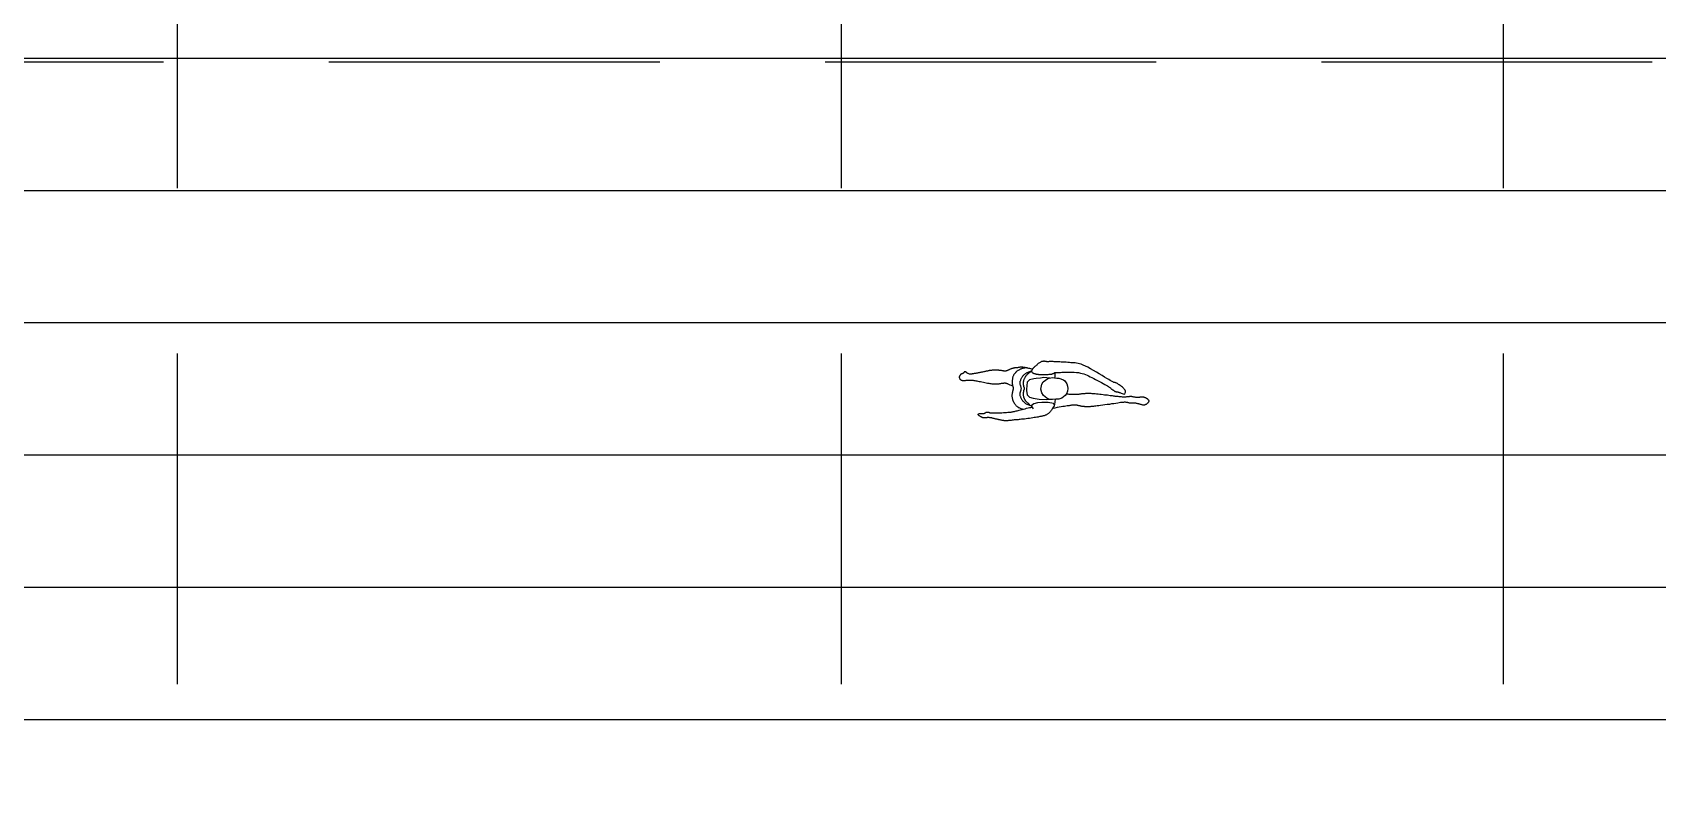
# Model space of a CAD drawing. Header units: millimetres. Extents: x -17017 to 2697, y 1903 to 18260.
# Drawn here: x -16994.002 to -16991.547, y 18217.311 to 18218.444 of the extents above; entities that cross this region are included whole.
import ezdxf

# ---------------------------------------------------------------- set-up
doc = ezdxf.new("R2010")
doc.units = ezdxf.units.MM
doc.linetypes.add('DASHED', pattern=[0.75, 0.5, -0.25])
doc.layers.add('DIEN HOA', color=111, linetype='Continuous')
doc.layers.add('door', color=152, linetype='Continuous')

# ---------------------------------------------------------------- blocks, each defined once
blk = doc.blocks.new('Arch.Space.People1651')
at = {"layer": 'DIEN HOA', "linetype": 'Continuous'}
for p, q in [((119.176, 130.155), (119.173, 130.153)), ((119.179, 130.158), (119.176, 130.155)), ((119.182, 130.161), (119.179, 130.158)), ((119.186, 130.164), (119.182, 130.161)), ((119.189, 130.168), (119.186, 130.164)), ((119.193, 130.171), (119.189, 130.168)), ((119.198, 130.175), (119.193, 130.171)), ((119.202, 130.178), (119.198, 130.175)), ((119.206, 130.181), (119.202, 130.178)), ((119.211, 130.184), (119.206, 130.181)), ((119.215, 130.186), (119.211, 130.184)), ((119.219, 130.188), (119.215, 130.186)), ((119.223, 130.19), (119.219, 130.188)), ((119.227, 130.191), (119.223, 130.19)), ((119.231, 130.192), (119.227, 130.191)), ((119.235, 130.192), (119.231, 130.192)), ((119.238, 130.193), (119.235, 130.192)), ((119.241, 130.193), (119.238, 130.193)), ((119.244, 130.193), (119.241, 130.193)), ((119.247, 130.192), (119.244, 130.193)), ((119.249, 130.192), (119.247, 130.192)), ((119.251, 130.191), (119.249, 130.192)), ((119.253, 130.191), (119.251, 130.191)), ((119.255, 130.191), (119.253, 130.191)), ((119.257, 130.19), (119.255, 130.191)), ((119.259, 130.19), (119.257, 130.19)), ((119.261, 130.19), (119.259, 130.19)), ((119.263, 130.189), (119.261, 130.19)), ((119.265, 130.189), (119.263, 130.189)), ((119.268, 130.189), (119.265, 130.189)), ((119.271, 130.189), (119.268, 130.189)), ((119.274, 130.189), (119.271, 130.189)), ((119.279, 130.19), (119.274, 130.189)), ((119.283, 130.19), (119.279, 130.19)), ((119.289, 130.19), (119.283, 130.19)), ((119.295, 130.19), (119.289, 130.19)), ((119.303, 130.19), (119.295, 130.19)), ((119.311, 130.19), (119.303, 130.19)), ((119.319, 130.189), (119.311, 130.19)), ((119.329, 130.189), (119.319, 130.189)), ((119.339, 130.189), (119.329, 130.189)), ((119.349, 130.188), (119.339, 130.189)), ((119.361, 130.188), (119.349, 130.188)), ((119.372, 130.187), (119.361, 130.188)), ((119.385, 130.186), (119.372, 130.187)), ((119.397, 130.185), (119.385, 130.186)), ((119.409, 130.185), (119.397, 130.185)), ((119.421, 130.184), (119.409, 130.185)), ((119.433, 130.183), (119.421, 130.184)), ((119.445, 130.182), (119.433, 130.183)), ((119.456, 130.181), (119.445, 130.182)), ((119.467, 130.181), (119.456, 130.181)), ((119.477, 130.18), (119.467, 130.181)), ((119.487, 130.179), (119.477, 130.18)), ((119.498, 130.177), (119.487, 130.179)), ((119.51, 130.174), (119.498, 130.177)), ((119.522, 130.17), (119.51, 130.174)), ((119.537, 130.164), (119.522, 130.17)), ((119.554, 130.156), (119.537, 130.164)), ((119.573, 130.147), (119.554, 130.156)), ((118.602, 130.077), (118.601, 130.075)), ((118.601, 130.075), (118.601, 130.072)), ((118.601, 130.072), (118.601, 130.07)), ((118.601, 130.07), (118.602, 130.068)), ((118.603, 130.081), (118.602, 130.079)), ((118.602, 130.079), (118.602, 130.077)), ((118.602, 130.068), (118.602, 130.066)), ((118.602, 130.066), (118.603, 130.064)), ((118.604, 130.083), (118.603, 130.081)), ((118.603, 130.064), (118.604, 130.061)), ((118.606, 130.086), (118.604, 130.085)), ((118.604, 130.085), (118.604, 130.083)), ((118.604, 130.061), (118.605, 130.059)), ((118.605, 130.059), (118.606, 130.057)), ((118.607, 130.088), (118.606, 130.086)), ((118.606, 130.057), (118.608, 130.055)), ((118.608, 130.09), (118.607, 130.088)), ((118.61, 130.091), (118.608, 130.09)), ((118.608, 130.055), (118.61, 130.054)), ((118.611, 130.093), (118.61, 130.091)), ((118.61, 130.054), (118.612, 130.052)), ((118.613, 130.094), (118.611, 130.093)), ((118.612, 130.052), (118.614, 130.051)), ((118.614, 130.095), (118.613, 130.094)), ((118.616, 130.096), (118.614, 130.095)), ((118.614, 130.051), (118.617, 130.05)), ((118.618, 130.097), (118.616, 130.096)), ((118.617, 130.05), (118.62, 130.049)), ((118.619, 130.098), (118.618, 130.097)), ((118.621, 130.098), (118.619, 130.098)), ((118.62, 130.049), (118.623, 130.048)), ((118.623, 130.098), (118.621, 130.098)), ((118.624, 130.099), (118.623, 130.098)), ((118.623, 130.048), (118.626, 130.048)), ((118.625, 130.099), (118.624, 130.099)), ((118.627, 130.099), (118.625, 130.099)), ((118.626, 130.048), (118.629, 130.047)), ((118.628, 130.1), (118.627, 130.099)), ((118.629, 130.1), (118.628, 130.1)), ((118.63, 130.101), (118.629, 130.1)), ((118.629, 130.047), (118.632, 130.047)), ((118.631, 130.102), (118.63, 130.101)), ((118.63, 130.101), (118.63, 130.101)), ((118.632, 130.102), (118.631, 130.102)), ((118.633, 130.104), (118.632, 130.103)), ((118.632, 130.103), (118.632, 130.102)), ((118.632, 130.047), (118.635, 130.047)), ((118.634, 130.106), (118.633, 130.105)), ((118.633, 130.105), (118.633, 130.104)), ((118.635, 130.107), (118.634, 130.106)), ((118.636, 130.108), (118.635, 130.107)), ((118.635, 130.047), (118.639, 130.047)), ((118.637, 130.109), (118.636, 130.108)), ((118.638, 130.111), (118.637, 130.109)), ((118.639, 130.112), (118.638, 130.111)), ((118.64, 130.113), (118.639, 130.112)), ((118.639, 130.047), (118.642, 130.047)), ((118.641, 130.113), (118.64, 130.113)), ((118.642, 130.114), (118.641, 130.113)), ((118.643, 130.114), (118.642, 130.114)), ((118.642, 130.047), (118.646, 130.048)), ((118.644, 130.114), (118.643, 130.114)), ((118.646, 130.114), (118.644, 130.114)), ((118.647, 130.114), (118.646, 130.114)), ((118.646, 130.048), (118.649, 130.048)), ((118.648, 130.114), (118.647, 130.114)), ((118.649, 130.113), (118.648, 130.114)), ((118.65, 130.113), (118.649, 130.113)), ((118.649, 130.048), (118.652, 130.049)), ((118.651, 130.112), (118.65, 130.113)), ((118.652, 130.111), (118.651, 130.112)), ((118.653, 130.11), (118.652, 130.111)), ((118.652, 130.049), (118.656, 130.049)), ((118.654, 130.109), (118.653, 130.11)), ((118.655, 130.108), (118.654, 130.109)), ((118.657, 130.107), (118.655, 130.108)), ((118.656, 130.049), (118.659, 130.049)), ((118.658, 130.106), (118.657, 130.107)), ((118.659, 130.105), (118.658, 130.106)), ((118.661, 130.103), (118.659, 130.105)), ((118.659, 130.049), (118.663, 130.05)), ((118.663, 130.102), (118.661, 130.103)), ((118.665, 130.101), (118.663, 130.102)), ((118.663, 130.05), (118.666, 130.05)), ((118.667, 130.1), (118.665, 130.101)), ((118.666, 130.05), (118.67, 130.05)), ((118.669, 130.099), (118.667, 130.1)), ((118.672, 130.098), (118.669, 130.099)), ((118.67, 130.05), (118.673, 130.051)), ((118.674, 130.097), (118.672, 130.098)), ((118.673, 130.051), (118.677, 130.051)), ((118.677, 130.096), (118.674, 130.097)), ((118.68, 130.096), (118.677, 130.096)), ((118.677, 130.051), (118.68, 130.051)), ((118.683, 130.096), (118.68, 130.096)), ((118.68, 130.051), (118.684, 130.051)), ((118.687, 130.096), (118.683, 130.096)), ((118.684, 130.051), (118.688, 130.051)), ((118.691, 130.096), (118.687, 130.096)), ((118.688, 130.051), (118.692, 130.051)), ((118.695, 130.096), (118.691, 130.096)), ((118.692, 130.051), (118.697, 130.05)), ((118.699, 130.097), (118.695, 130.096)), ((118.697, 130.05), (118.701, 130.05)), ((118.703, 130.098), (118.699, 130.097)), ((118.701, 130.05), (118.706, 130.049)), ((118.708, 130.098), (118.703, 130.098)), ((118.706, 130.049), (118.712, 130.048)), ((118.714, 130.099), (118.708, 130.098)), ((118.712, 130.048), (118.718, 130.047)), ((118.719, 130.1), (118.714, 130.099)), ((118.718, 130.047), (118.725, 130.046)), ((118.725, 130.101), (118.719, 130.1)), ((118.731, 130.102), (118.725, 130.101)), ((118.725, 130.046), (118.733, 130.045)), ((118.738, 130.103), (118.731, 130.102)), ((118.733, 130.045), (118.742, 130.043)), ((118.744, 130.105), (118.738, 130.103)), ((118.742, 130.043), (118.751, 130.041)), ((118.751, 130.106), (118.744, 130.105)), ((118.757, 130.107), (118.751, 130.106)), ((118.751, 130.041), (118.762, 130.039)), ((118.764, 130.109), (118.757, 130.107)), ((118.762, 130.039), (118.772, 130.037)), ((118.77, 130.11), (118.764, 130.109)), ((118.777, 130.111), (118.77, 130.11)), ((118.772, 130.037), (118.784, 130.035)), ((118.783, 130.113), (118.777, 130.111)), ((118.789, 130.114), (118.783, 130.113)), ((118.784, 130.035), (118.795, 130.032)), ((118.795, 130.115), (118.789, 130.114)), ((118.8, 130.116), (118.795, 130.115)), ((118.795, 130.032), (118.805, 130.03)), ((118.805, 130.117), (118.8, 130.116)), ((118.81, 130.118), (118.805, 130.117)), ((118.815, 130.119), (118.81, 130.118)), ((118.819, 130.12), (118.815, 130.119)), ((118.823, 130.121), (118.819, 130.12)), ((118.827, 130.122), (118.823, 130.121)), ((118.831, 130.122), (118.827, 130.122)), ((118.834, 130.123), (118.831, 130.122)), ((118.838, 130.123), (118.834, 130.123)), ((118.842, 130.124), (118.838, 130.123)), ((118.845, 130.124), (118.842, 130.124)), ((118.849, 130.125), (118.845, 130.124)), ((118.853, 130.125), (118.849, 130.125)), ((118.857, 130.126), (118.853, 130.125)), ((118.862, 130.126), (118.857, 130.126)), ((118.866, 130.126), (118.862, 130.126)), ((118.87, 130.126), (118.866, 130.126)), ((118.875, 130.126), (118.87, 130.126)), ((118.88, 130.126), (118.875, 130.126)), ((118.884, 130.126), (118.88, 130.126)), ((118.889, 130.125), (118.884, 130.126)), ((118.894, 130.125), (118.889, 130.125)), ((118.899, 130.125), (118.894, 130.125)), ((118.903, 130.124), (118.899, 130.125)), ((118.908, 130.124), (118.903, 130.124)), ((118.912, 130.123), (118.908, 130.124)), ((118.916, 130.122), (118.912, 130.123)), ((118.92, 130.122), (118.916, 130.122)), ((118.924, 130.121), (118.92, 130.122)), ((118.927, 130.121), (118.924, 130.121)), ((118.931, 130.12), (118.927, 130.121)), ((118.934, 130.12), (118.931, 130.12)), ((118.937, 130.119), (118.934, 130.12)), ((118.94, 130.119), (118.937, 130.119)), ((118.943, 130.119), (118.94, 130.119)), ((118.945, 130.118), (118.943, 130.119)), ((118.948, 130.119), (118.945, 130.118)), ((118.95, 130.119), (118.948, 130.119)), ((118.953, 130.119), (118.95, 130.119)), ((118.956, 130.12), (118.953, 130.119)), ((118.959, 130.121), (118.956, 130.12)), ((118.962, 130.122), (118.959, 130.121)), ((118.965, 130.123), (118.962, 130.122)), ((118.968, 130.124), (118.965, 130.123)), ((118.971, 130.126), (118.968, 130.124)), ((118.975, 130.128), (118.971, 130.126)), ((118.978, 130.129), (118.975, 130.128)), ((118.981, 130.131), (118.978, 130.129)), ((118.985, 130.132), (118.981, 130.131)), ((118.988, 130.134), (118.985, 130.132)), ((118.992, 130.135), (118.988, 130.134)), ((118.995, 130.136), (118.992, 130.135)), ((118.999, 130.137), (118.995, 130.136)), ((119.002, 130.138), (118.999, 130.137)), ((119.001, 130.045), (119, 130.039)), ((119, 130.039), (119.001, 130.033)), ((119.002, 130.056), (119.001, 130.05)), ((119.001, 130.05), (119.001, 130.045)), ((119.001, 130.033), (119.001, 130.028)), ((119.006, 130.139), (119.002, 130.138)), ((119.004, 130.067), (119.002, 130.062)), ((119.002, 130.062), (119.002, 130.056)), ((119.005, 130.072), (119.004, 130.067)), ((119.006, 130.077), (119.005, 130.072)), ((119.009, 130.14), (119.006, 130.139)), ((119.008, 130.081), (119.006, 130.077)), ((119.01, 130.085), (119.008, 130.081)), ((119.012, 130.14), (119.009, 130.14)), ((119.011, 130.088), (119.01, 130.085)), ((119.013, 130.092), (119.011, 130.088)), ((119.016, 130.141), (119.012, 130.14)), ((119.016, 130.095), (119.013, 130.092)), ((119.019, 130.142), (119.016, 130.141)), ((119.018, 130.098), (119.016, 130.095)), ((119.02, 130.101), (119.018, 130.098)), ((119.023, 130.142), (119.019, 130.142)), ((119.022, 130.103), (119.02, 130.101)), ((119.024, 130.106), (119.022, 130.103)), ((119.026, 130.143), (119.023, 130.142)), ((119.027, 130.108), (119.024, 130.106)), ((119.029, 130.143), (119.026, 130.143)), ((119.029, 130.111), (119.027, 130.108)), ((119.033, 130.143), (119.029, 130.143)), ((119.032, 130.113), (119.029, 130.111)), ((119.034, 130.115), (119.032, 130.113)), ((119.037, 130.144), (119.033, 130.143)), ((119.037, 130.117), (119.034, 130.115)), ((119.041, 130.144), (119.037, 130.144)), ((119.04, 130.12), (119.037, 130.117)), ((119.044, 130.122), (119.04, 130.12)), ((119.045, 130.145), (119.041, 130.144)), ((119.047, 130.124), (119.044, 130.122)), ((119.049, 130.146), (119.045, 130.145)), ((119.051, 130.126), (119.047, 130.124)), ((119.053, 130.146), (119.049, 130.146)), ((119.055, 130.128), (119.051, 130.126)), ((119.058, 130.147), (119.053, 130.146)), ((119.058, 130.13), (119.055, 130.128)), ((119.062, 130.147), (119.058, 130.147)), ((119.062, 130.132), (119.058, 130.13)), ((119.06, 130.03), (119.061, 130.034)), ((119.061, 130.038), (119.062, 130.042)), ((119.061, 130.034), (119.061, 130.038)), ((119.067, 130.147), (119.062, 130.147)), ((119.066, 130.134), (119.062, 130.132)), ((119.062, 130.042), (119.063, 130.046)), ((119.063, 130.046), (119.065, 130.05)), ((119.065, 130.05), (119.066, 130.055)), ((119.07, 130.136), (119.066, 130.134)), ((119.066, 130.055), (119.068, 130.059)), ((119.072, 130.147), (119.067, 130.147)), ((119.068, 130.059), (119.071, 130.064)), ((119.074, 130.137), (119.07, 130.136)), ((119.071, 130.064), (119.073, 130.069)), ((119.077, 130.147), (119.072, 130.147)), ((119.073, 130.069), (119.076, 130.073)), ((119.078, 130.138), (119.074, 130.137)), ((119.076, 130.073), (119.079, 130.078)), ((119.082, 130.147), (119.077, 130.147)), ((119.082, 130.139), (119.078, 130.138)), ((119.079, 130.078), (119.082, 130.082)), ((119.088, 130.146), (119.082, 130.147)), ((119.085, 130.14), (119.082, 130.139)), ((119.082, 130.082), (119.085, 130.086)), ((119.084, 130.038), (119.083, 130.034)), ((119.083, 130.034), (119.083, 130.031)), ((119.085, 130.041), (119.084, 130.038)), ((119.089, 130.141), (119.085, 130.14)), ((119.085, 130.086), (119.088, 130.089)), ((119.087, 130.048), (119.085, 130.044)), ((119.085, 130.044), (119.085, 130.041)), ((119.088, 130.052), (119.087, 130.048)), ((119.093, 130.145), (119.088, 130.146)), ((119.088, 130.089), (119.091, 130.093)), ((119.089, 130.055), (119.088, 130.052)), ((119.093, 130.141), (119.089, 130.141)), ((119.091, 130.059), (119.089, 130.055)), ((119.091, 130.093), (119.095, 130.096)), ((119.093, 130.063), (119.091, 130.059)), ((119.098, 130.145), (119.093, 130.145)), ((119.097, 130.142), (119.093, 130.141)), ((119.095, 130.067), (119.093, 130.063)), ((119.095, 130.096), (119.099, 130.099)), ((119.097, 130.071), (119.095, 130.067)), ((119.101, 130.142), (119.097, 130.142)), ((119.099, 130.074), (119.097, 130.071)), ((119.103, 130.144), (119.098, 130.145)), ((119.099, 130.099), (119.102, 130.101)), ((119.101, 130.077), (119.099, 130.074)), ((119.105, 130.142), (119.101, 130.142)), ((119.103, 130.08), (119.101, 130.077)), ((119.102, 130.101), (119.106, 130.104)), ((119.108, 130.143), (119.103, 130.144)), ((119.105, 130.082), (119.103, 130.08)), ((119.109, 130.142), (119.105, 130.142)), ((119.106, 130.085), (119.105, 130.082)), ((119.106, 130.104), (119.11, 130.106)), ((119.108, 130.086), (119.106, 130.085)), ((119.113, 130.142), (119.108, 130.143)), ((119.109, 130.088), (119.108, 130.086)), ((119.114, 130.141), (119.109, 130.142)), ((119.111, 130.09), (119.109, 130.088)), ((119.11, 130.106), (119.114, 130.108)), ((119.112, 130.091), (119.111, 130.09)), ((119.114, 130.035), (119.111, 130.01)), ((119.114, 130.092), (119.112, 130.091)), ((119.118, 130.141), (119.113, 130.142)), ((119.119, 130.14), (119.114, 130.141)), ((119.114, 130.108), (119.118, 130.109)), ((119.116, 130.094), (119.114, 130.092)), ((119.131, 130.052), (119.114, 130.035)), ((119.118, 130.096), (119.116, 130.094)), ((119.118, 130.109), (119.122, 130.111)), ((119.12, 130.098), (119.118, 130.096)), ((119.126, 130.139), (119.119, 130.14)), ((119.123, 130.1), (119.12, 130.098)), ((119.122, 130.111), (119.127, 130.113)), ((119.126, 130.102), (119.123, 130.1)), ((119.133, 130.137), (119.126, 130.139)), ((119.129, 130.106), (119.126, 130.102)), ((119.127, 130.113), (119.131, 130.114)), ((119.134, 130.109), (119.129, 130.106)), ((119.131, 130.114), (119.135, 130.116)), ((119.165, 130.06), (119.131, 130.052)), ((119.142, 130.135), (119.133, 130.137)), ((119.138, 130.113), (119.134, 130.109)), ((119.135, 130.116), (119.14, 130.117)), ((119.144, 130.118), (119.138, 130.113)), ((119.14, 130.117), (119.144, 130.119)), ((119.152, 130.132), (119.142, 130.135)), ((119.147, 130.122), (119.146, 130.12)), ((119.146, 130.12), (119.146, 130.118)), ((119.146, 130.118), (119.146, 130.116)), ((119.146, 130.116), (119.147, 130.114)), ((119.148, 130.124), (119.147, 130.122)), ((119.147, 130.114), (119.148, 130.112)), ((119.149, 130.127), (119.148, 130.124)), ((119.148, 130.112), (119.149, 130.11)), ((119.151, 130.129), (119.149, 130.127)), ((119.149, 130.11), (119.151, 130.108)), ((119.152, 130.132), (119.151, 130.129)), ((119.151, 130.108), (119.153, 130.107)), ((119.154, 130.134), (119.152, 130.132)), ((119.153, 130.107), (119.155, 130.105)), ((119.156, 130.137), (119.154, 130.134)), ((119.155, 130.105), (119.158, 130.104)), ((119.158, 130.139), (119.156, 130.137)), ((119.161, 130.142), (119.158, 130.139)), ((119.158, 130.104), (119.161, 130.102)), ((119.163, 130.144), (119.161, 130.142)), ((119.161, 130.102), (119.165, 130.101)), ((119.165, 130.146), (119.163, 130.144)), ((119.168, 130.148), (119.165, 130.146)), ((119.165, 130.101), (119.168, 130.1)), ((119.182, 130.063), (119.165, 130.06)), ((119.17, 130.151), (119.168, 130.148)), ((119.168, 130.1), (119.172, 130.099)), ((119.173, 130.153), (119.17, 130.151)), ((119.172, 130.099), (119.175, 130.098)), ((119.175, 130.098), (119.179, 130.097)), ((119.179, 130.097), (119.182, 130.096)), ((119.182, 130.096), (119.186, 130.095)), ((119.214, 130.065), (119.182, 130.063)), ((119.186, 130.095), (119.189, 130.095)), ((119.189, 130.095), (119.192, 130.094)), ((119.192, 130.094), (119.196, 130.094)), ((119.196, 130.094), (119.199, 130.093)), ((119.199, 130.093), (119.203, 130.093)), ((119.203, 130.093), (119.207, 130.093)), ((119.207, 130.093), (119.211, 130.092)), ((119.211, 130.092), (119.215, 130.092)), ((119.239, 130.069), (119.214, 130.065)), ((119.215, 130.092), (119.22, 130.092)), ((119.22, 130.092), (119.225, 130.092)), ((119.225, 130.092), (119.23, 130.092)), ((119.225, 130.019), (119.236, 130.038)), ((119.23, 130.092), (119.236, 130.092)), ((119.236, 130.092), (119.241, 130.092)), ((119.236, 130.038), (119.269, 130.062)), ((119.285, 130.065), (119.239, 130.069)), ((119.241, 130.092), (119.248, 130.092)), ((119.248, 130.092), (119.254, 130.092)), ((119.254, 130.092), (119.26, 130.092)), ((119.26, 130.092), (119.267, 130.093)), ((119.267, 130.093), (119.273, 130.093)), ((119.269, 130.062), (119.303, 130.069)), ((119.273, 130.093), (119.279, 130.094)), ((119.279, 130.094), (119.285, 130.094)), ((119.285, 130.094), (119.291, 130.095)), ((119.291, 130.095), (119.295, 130.096)), ((119.295, 130.096), (119.299, 130.096)), ((119.299, 130.096), (119.303, 130.097)), ((119.303, 130.097), (119.306, 130.098)), ((119.303, 130.069), (119.339, 130.064)), ((119.306, 130.098), (119.308, 130.099)), ((119.308, 130.099), (119.31, 130.1)), ((119.31, 130.1), (119.312, 130.101)), ((119.312, 130.101), (119.313, 130.101)), ((119.313, 130.101), (119.314, 130.102)), ((119.314, 130.102), (119.315, 130.103)), ((119.315, 130.103), (119.316, 130.104)), ((119.316, 130.104), (119.317, 130.104)), ((119.317, 130.104), (119.318, 130.105)), ((119.318, 130.105), (119.319, 130.106)), ((119.319, 130.106), (119.321, 130.106)), ((119.32, 130.108), (119.323, 130.095)), ((119.321, 130.106), (119.323, 130.107)), ((119.322, 130.078), (119.321, 130.066)), ((119.323, 130.095), (119.322, 130.078)), ((119.323, 130.107), (119.325, 130.107)), ((119.325, 130.107), (119.328, 130.108)), ((119.328, 130.108), (119.331, 130.108)), ((119.331, 130.108), (119.335, 130.108)), ((119.335, 130.108), (119.341, 130.108)), ((119.339, 130.064), (119.354, 130.066)), ((119.341, 130.108), (119.347, 130.109)), ((119.347, 130.109), (119.355, 130.109)), ((119.354, 130.066), (119.388, 130.052)), ((119.355, 130.109), (119.365, 130.109)), ((119.365, 130.109), (119.376, 130.11)), ((119.376, 130.11), (119.389, 130.11)), ((119.388, 130.052), (119.399, 130.044)), ((119.389, 130.11), (119.404, 130.11)), ((119.399, 130.044), (119.413, 130.023)), ((119.404, 130.11), (119.42, 130.111)), ((119.42, 130.111), (119.437, 130.111)), ((119.437, 130.111), (119.453, 130.11)), ((119.453, 130.11), (119.47, 130.11)), ((119.47, 130.11), (119.487, 130.108)), ((119.487, 130.108), (119.502, 130.107)), ((119.502, 130.107), (119.516, 130.104)), ((119.516, 130.104), (119.529, 130.101)), ((119.529, 130.101), (119.542, 130.097)), ((119.542, 130.097), (119.554, 130.093)), ((119.554, 130.093), (119.566, 130.088)), ((119.566, 130.088), (119.577, 130.082)), ((119.593, 130.135), (119.573, 130.147)), ((119.577, 130.082), (119.59, 130.076)), ((119.59, 130.076), (119.603, 130.07)), ((119.615, 130.123), (119.593, 130.135)), ((119.603, 130.07), (119.617, 130.063)), ((119.637, 130.11), (119.615, 130.123)), ((119.617, 130.063), (119.631, 130.055)), ((119.631, 130.055), (119.646, 130.048)), ((119.659, 130.097), (119.637, 130.11)), ((119.646, 130.048), (119.661, 130.04)), ((119.68, 130.084), (119.659, 130.097)), ((119.661, 130.04), (119.675, 130.032)), ((119.675, 130.032), (119.689, 130.025)), ((119.699, 130.073), (119.68, 130.084)), ((119.716, 130.062), (119.699, 130.073)), ((119.73, 130.054), (119.716, 130.062)), ((119.741, 130.048), (119.73, 130.054)), ((119.75, 130.043), (119.741, 130.048)), ((119.756, 130.039), (119.75, 130.043)), ((119.762, 130.036), (119.756, 130.039)), ((119.766, 130.035), (119.762, 130.036)), ((119.769, 130.033), (119.766, 130.035)), ((119.771, 130.033), (119.769, 130.033)), ((119.774, 130.032), (119.771, 130.033)), ((119.776, 130.032), (119.774, 130.032)), ((118.805, 130.03), (118.815, 130.028)), ((118.815, 130.028), (118.824, 130.027)), ((118.824, 130.027), (118.833, 130.025)), ((118.833, 130.025), (118.84, 130.024)), ((118.84, 130.024), (118.846, 130.023)), ((118.846, 130.023), (118.851, 130.023)), ((118.851, 130.023), (118.856, 130.022)), ((118.856, 130.022), (118.861, 130.022)), ((118.861, 130.022), (118.866, 130.021)), ((118.866, 130.021), (118.87, 130.021)), ((118.87, 130.021), (118.875, 130.021)), ((118.875, 130.021), (118.88, 130.021)), ((118.88, 130.021), (118.884, 130.022)), ((118.884, 130.022), (118.889, 130.022)), ((118.889, 130.022), (118.894, 130.022)), ((118.894, 130.022), (118.899, 130.023)), ((118.899, 130.023), (118.903, 130.023)), ((118.903, 130.023), (118.908, 130.024)), ((118.908, 130.024), (118.912, 130.024)), ((118.912, 130.024), (118.916, 130.025)), ((118.916, 130.025), (118.92, 130.026)), ((118.92, 130.026), (118.924, 130.026)), ((118.924, 130.026), (118.927, 130.027)), ((118.927, 130.027), (118.931, 130.027)), ((118.931, 130.027), (118.934, 130.028)), ((118.934, 130.028), (118.937, 130.028)), ((118.937, 130.028), (118.94, 130.029)), ((118.94, 130.029), (118.942, 130.029)), ((118.942, 130.029), (118.945, 130.029)), ((118.945, 130.029), (118.948, 130.029)), ((118.948, 130.029), (118.95, 130.028)), ((118.95, 130.028), (118.953, 130.028)), ((118.953, 130.028), (118.955, 130.027)), ((118.955, 130.027), (118.958, 130.026)), ((118.958, 130.026), (118.961, 130.025)), ((118.961, 130.025), (118.964, 130.024)), ((118.964, 130.024), (118.967, 130.022)), ((118.967, 130.022), (118.972, 130.02)), ((118.972, 130.02), (118.977, 130.017)), ((118.977, 130.017), (118.984, 130.015)), ((118.984, 130.015), (118.992, 130.012)), ((118.992, 130.012), (119.003, 130.008)), ((119, 129.944), (118.999, 129.94)), ((118.999, 129.94), (118.999, 129.936)), ((118.999, 129.936), (118.999, 129.931)), ((118.999, 129.931), (118.999, 129.926)), ((118.999, 129.926), (119, 129.922)), ((119.001, 129.953), (119, 129.949)), ((119, 129.949), (119, 129.944)), ((119, 129.922), (119, 129.917)), ((119, 129.917), (119.001, 129.913)), ((119.001, 130.028), (119.001, 130.022)), ((119.001, 130.022), (119.002, 130.017)), ((119.002, 129.957), (119.001, 129.953)), ((119.001, 129.913), (119.002, 129.908)), ((119.002, 130.017), (119.003, 130.013)), ((119.003, 129.964), (119.002, 129.96)), ((119.002, 129.96), (119.002, 129.957)), ((119.003, 130.013), (119.004, 130.008)), ((119.004, 129.967), (119.003, 129.964)), ((119.004, 130.008), (119.005, 130.004)), ((119.005, 129.97), (119.004, 129.967)), ((119.005, 130.004), (119.006, 130)), ((119.006, 129.974), (119.005, 129.97)), ((119.006, 130), (119.007, 129.996)), ((119.007, 129.98), (119.006, 129.977)), ((119.006, 129.977), (119.006, 129.974)), ((119.007, 129.996), (119.007, 129.992)), ((119.007, 129.992), (119.008, 129.989)), ((119.008, 129.986), (119.007, 129.983)), ((119.007, 129.983), (119.007, 129.98)), ((119.008, 129.989), (119.008, 129.986)), ((119.06, 130.027), (119.06, 130.03)), ((119.061, 130.024), (119.06, 130.027)), ((119.06, 129.949), (119.061, 129.953)), ((119.06, 129.946), (119.06, 129.949)), ((119.06, 129.942), (119.06, 129.946)), ((119.06, 129.939), (119.06, 129.942)), ((119.061, 129.935), (119.06, 129.939)), ((119.061, 130.02), (119.061, 130.024)), ((119.062, 130.017), (119.061, 130.02)), ((119.061, 129.953), (119.062, 129.956)), ((119.062, 129.931), (119.061, 129.935)), ((119.063, 130.013), (119.062, 130.017)), ((119.062, 129.956), (119.063, 129.96)), ((119.063, 129.927), (119.062, 129.931)), ((119.064, 130.009), (119.063, 130.013)), ((119.063, 129.96), (119.064, 129.963)), ((119.065, 129.923), (119.063, 129.927)), ((119.065, 130.006), (119.064, 130.009)), ((119.064, 129.963), (119.065, 129.967)), ((119.067, 130.002), (119.065, 130.006)), ((119.065, 129.967), (119.067, 129.971)), ((119.066, 129.918), (119.065, 129.923)), ((119.068, 129.914), (119.066, 129.918)), ((119.068, 129.998), (119.067, 130.002)), ((119.067, 129.971), (119.068, 129.975)), ((119.069, 129.994), (119.068, 129.998)), ((119.068, 129.975), (119.069, 129.979)), ((119.071, 129.909), (119.068, 129.914)), ((119.069, 129.99), (119.069, 129.994)), ((119.07, 129.986), (119.069, 129.99)), ((119.069, 129.982), (119.07, 129.986)), ((119.069, 129.979), (119.069, 129.982)), ((119.074, 129.904), (119.071, 129.909)), ((119.083, 130.031), (119.083, 130.028)), ((119.083, 130.028), (119.083, 130.025)), ((119.083, 130.025), (119.083, 130.022)), ((119.083, 130.022), (119.083, 130.019)), ((119.083, 130.019), (119.084, 130.016)), ((119.084, 129.953), (119.083, 129.95)), ((119.083, 129.95), (119.083, 129.947)), ((119.083, 129.947), (119.083, 129.944)), ((119.083, 129.944), (119.083, 129.941)), ((119.083, 129.941), (119.083, 129.938)), ((119.083, 129.938), (119.084, 129.935)), ((119.084, 130.016), (119.084, 130.013)), ((119.084, 130.013), (119.085, 130.011)), ((119.085, 129.959), (119.084, 129.956)), ((119.084, 129.956), (119.084, 129.953)), ((119.084, 129.935), (119.084, 129.933)), ((119.084, 129.933), (119.085, 129.93)), ((119.085, 130.011), (119.085, 130.008)), ((119.085, 130.008), (119.086, 130.006)), ((119.086, 129.966), (119.085, 129.963)), ((119.085, 129.963), (119.085, 129.959)), ((119.085, 129.93), (119.085, 129.927)), ((119.085, 129.927), (119.086, 129.924)), ((119.086, 130.006), (119.087, 130.003)), ((119.087, 129.969), (119.086, 129.966)), ((119.086, 129.924), (119.087, 129.922)), ((119.087, 130.003), (119.087, 130.001)), ((119.087, 130.001), (119.088, 129.999)), ((119.088, 129.974), (119.087, 129.971)), ((119.087, 129.971), (119.087, 129.969)), ((119.087, 129.922), (119.088, 129.919)), ((119.088, 129.999), (119.089, 129.997)), ((119.089, 129.976), (119.088, 129.974)), ((119.088, 129.919), (119.089, 129.916)), ((119.089, 129.997), (119.09, 129.995)), ((119.09, 129.98), (119.089, 129.978)), ((119.089, 129.978), (119.089, 129.976)), ((119.089, 129.916), (119.09, 129.914)), ((119.09, 129.995), (119.09, 129.993)), ((119.09, 129.993), (119.091, 129.991)), ((119.091, 129.981), (119.09, 129.98)), ((119.09, 129.914), (119.091, 129.911)), ((119.091, 129.991), (119.091, 129.989)), ((119.091, 129.989), (119.091, 129.987)), ((119.091, 129.987), (119.091, 129.986)), ((119.091, 129.986), (119.091, 129.984)), ((119.091, 129.984), (119.091, 129.983)), ((119.091, 129.983), (119.091, 129.981)), ((119.091, 129.911), (119.092, 129.909)), ((119.111, 130.01), (119.11, 129.98)), ((119.11, 129.98), (119.11, 129.971)), ((119.11, 129.971), (119.114, 129.939)), ((119.114, 129.939), (119.132, 129.921)), ((119.132, 129.921), (119.16, 129.914)), ((119.16, 129.914), (119.204, 129.906)), ((119.218, 129.983), (119.225, 130.019)), ((119.225, 129.954), (119.218, 129.983)), ((119.237, 129.935), (119.225, 129.954)), ((119.262, 129.914), (119.237, 129.935)), ((119.283, 129.904), (119.262, 129.914)), ((119.377, 129.915), (119.354, 129.907)), ((119.4, 129.934), (119.377, 129.915)), ((119.411, 129.946), (119.4, 129.934)), ((119.419, 129.967), (119.411, 129.946)), ((119.411, 129.947), (119.421, 129.946)), ((119.413, 130.023), (119.419, 130.005)), ((119.419, 130.005), (119.422, 129.986)), ((119.422, 129.986), (119.419, 129.967)), ((119.421, 129.946), (119.428, 129.945)), ((119.428, 129.945), (119.435, 129.944)), ((119.435, 129.944), (119.44, 129.944)), ((119.44, 129.944), (119.444, 129.944)), ((119.444, 129.944), (119.448, 129.944)), ((119.448, 129.944), (119.452, 129.943)), ((119.452, 129.943), (119.455, 129.943)), ((119.455, 129.943), (119.459, 129.943)), ((119.459, 129.943), (119.463, 129.943)), ((119.463, 129.943), (119.468, 129.943)), ((119.468, 129.943), (119.472, 129.943)), ((119.472, 129.943), (119.477, 129.943)), ((119.477, 129.943), (119.482, 129.943)), ((119.482, 129.943), (119.487, 129.943)), ((119.487, 129.943), (119.492, 129.944)), ((119.492, 129.944), (119.497, 129.944)), ((119.497, 129.944), (119.502, 129.945)), ((119.502, 129.945), (119.508, 129.945)), ((119.508, 129.945), (119.513, 129.946)), ((119.513, 129.946), (119.518, 129.946)), ((119.518, 129.946), (119.523, 129.947)), ((119.523, 129.947), (119.528, 129.948)), ((119.528, 129.948), (119.533, 129.948)), ((119.533, 129.948), (119.538, 129.949)), ((119.538, 129.949), (119.543, 129.949)), ((119.543, 129.949), (119.548, 129.95)), ((119.548, 129.95), (119.553, 129.95)), ((119.553, 129.95), (119.558, 129.951)), ((119.558, 129.951), (119.563, 129.951)), ((119.563, 129.951), (119.568, 129.951)), ((119.568, 129.951), (119.573, 129.951)), ((119.573, 129.951), (119.578, 129.951)), ((119.578, 129.951), (119.583, 129.951)), ((119.583, 129.951), (119.589, 129.951)), ((119.589, 129.951), (119.595, 129.951)), ((119.595, 129.951), (119.602, 129.95)), ((119.602, 129.95), (119.61, 129.95)), ((119.61, 129.95), (119.618, 129.949)), ((119.618, 129.949), (119.628, 129.948)), ((119.628, 129.948), (119.638, 129.947)), ((119.638, 129.947), (119.65, 129.946)), ((119.65, 129.946), (119.662, 129.945)), ((119.662, 129.945), (119.674, 129.943)), ((119.674, 129.943), (119.687, 129.942)), ((119.687, 129.942), (119.699, 129.94)), ((119.689, 130.025), (119.701, 130.018)), ((119.699, 129.94), (119.711, 129.939)), ((119.701, 130.018), (119.712, 130.012)), ((119.711, 129.939), (119.722, 129.938)), ((119.712, 130.012), (119.721, 130.007)), ((119.721, 130.007), (119.728, 130.002)), ((119.722, 129.938), (119.731, 129.936)), ((119.728, 130.002), (119.734, 129.998)), ((119.731, 129.936), (119.74, 129.935)), ((119.734, 129.998), (119.739, 129.994)), ((119.739, 129.994), (119.743, 129.991)), ((119.74, 129.935), (119.748, 129.934)), ((119.743, 129.991), (119.746, 129.988)), ((119.746, 129.988), (119.749, 129.985)), ((119.748, 129.934), (119.756, 129.933)), ((119.749, 129.985), (119.751, 129.983)), ((119.751, 129.983), (119.754, 129.981)), ((119.754, 129.981), (119.757, 129.979)), ((119.756, 129.933), (119.763, 129.932)), ((119.757, 129.979), (119.76, 129.977)), ((119.76, 129.977), (119.762, 129.975)), ((119.762, 129.975), (119.765, 129.973)), ((119.763, 129.932), (119.77, 129.931)), ((119.765, 129.973), (119.768, 129.971)), ((119.768, 129.971), (119.77, 129.97)), ((119.77, 129.97), (119.772, 129.969)), ((119.77, 129.931), (119.777, 129.93)), ((119.772, 129.969), (119.773, 129.968)), ((119.773, 129.968), (119.775, 129.967)), ((119.775, 129.967), (119.776, 129.966)), ((119.779, 130.031), (119.776, 130.032)), ((119.776, 129.966), (119.777, 129.965)), ((119.777, 129.965), (119.778, 129.965)), ((119.777, 129.93), (119.784, 129.929)), ((119.778, 129.965), (119.78, 129.964)), ((119.782, 130.03), (119.779, 130.031)), ((119.78, 129.964), (119.781, 129.964)), ((119.781, 129.964), (119.783, 129.963)), ((119.785, 130.029), (119.782, 130.03)), ((119.783, 129.963), (119.785, 129.963)), ((119.784, 129.929), (119.791, 129.928)), ((119.788, 130.028), (119.785, 130.029)), ((119.785, 129.963), (119.787, 129.962)), ((119.787, 129.962), (119.79, 129.962)), ((119.792, 130.026), (119.788, 130.028)), ((119.79, 129.962), (119.792, 129.962)), ((119.791, 129.928), (119.799, 129.928)), ((119.796, 130.024), (119.792, 130.026)), ((119.792, 129.962), (119.795, 129.961)), ((119.795, 129.961), (119.798, 129.961)), ((119.8, 130.021), (119.796, 130.024)), ((119.798, 129.961), (119.801, 129.96)), ((119.799, 129.928), (119.807, 129.927)), ((119.805, 130.018), (119.8, 130.021)), ((119.801, 129.96), (119.804, 129.959)), ((119.804, 129.959), (119.807, 129.958)), ((119.81, 130.014), (119.805, 130.018)), ((119.807, 129.958), (119.81, 129.957)), ((119.807, 129.927), (119.815, 129.926)), ((119.816, 130.01), (119.81, 130.014)), ((119.81, 129.957), (119.814, 129.956)), ((119.814, 129.956), (119.819, 129.954)), ((119.815, 129.926), (119.823, 129.926)), ((119.822, 130.006), (119.816, 130.01)), ((119.819, 129.954), (119.824, 129.952)), ((119.827, 130.002), (119.822, 130.006)), ((119.823, 129.926), (119.831, 129.925)), ((119.824, 129.952), (119.831, 129.95)), ((119.833, 129.997), (119.827, 130.002)), ((119.831, 129.95), (119.84, 129.947)), ((119.831, 129.925), (119.838, 129.925)), ((119.838, 129.992), (119.833, 129.997)), ((119.844, 129.988), (119.838, 129.992)), ((119.838, 129.925), (119.845, 129.925)), ((119.84, 129.947), (119.851, 129.944)), ((119.848, 129.983), (119.844, 129.988)), ((119.845, 129.925), (119.852, 129.925)), ((119.852, 129.978), (119.848, 129.983)), ((119.851, 129.944), (119.855, 129.953)), ((119.855, 129.973), (119.852, 129.978)), ((119.852, 129.925), (119.858, 129.925)), ((119.857, 129.967), (119.855, 129.973)), ((119.855, 129.953), (119.856, 129.96)), ((119.856, 129.96), (119.857, 129.967)), ((119.858, 129.925), (119.863, 129.925)), ((119.863, 129.925), (119.868, 129.926)), ((119.868, 129.926), (119.873, 129.926)), ((119.873, 129.926), (119.877, 129.926)), ((119.877, 129.926), (119.881, 129.927)), ((119.881, 129.927), (119.884, 129.927)), ((119.884, 129.927), (119.887, 129.927)), ((119.887, 129.927), (119.89, 129.928)), ((119.89, 129.928), (119.893, 129.928)), ((119.893, 129.928), (119.896, 129.928)), ((119.896, 129.928), (119.898, 129.928)), ((119.898, 129.928), (119.901, 129.928)), ((119.901, 129.928), (119.904, 129.927)), ((119.904, 129.927), (119.907, 129.927)), ((119.907, 129.927), (119.91, 129.926)), ((119.91, 129.926), (119.913, 129.926)), ((119.913, 129.926), (119.917, 129.925)), ((119.917, 129.925), (119.92, 129.924)), ((119.92, 129.924), (119.924, 129.924)), ((119.924, 129.924), (119.928, 129.923)), ((119.928, 129.923), (119.932, 129.922)), ((119.932, 129.922), (119.936, 129.922)), ((119.936, 129.922), (119.94, 129.922)), ((119.94, 129.922), (119.944, 129.922)), ((119.944, 129.922), (119.948, 129.922)), ((119.948, 129.922), (119.952, 129.922)), ((119.952, 129.922), (119.956, 129.922)), ((119.956, 129.922), (119.96, 129.922)), ((119.96, 129.922), (119.964, 129.922)), ((119.964, 129.922), (119.968, 129.923)), ((119.968, 129.923), (119.971, 129.923)), ((119.971, 129.923), (119.974, 129.923)), ((119.974, 129.923), (119.977, 129.923)), ((119.977, 129.923), (119.98, 129.923)), ((119.98, 129.923), (119.983, 129.923)), ((119.983, 129.923), (119.986, 129.923)), ((119.986, 129.923), (119.988, 129.923)), ((119.988, 129.923), (119.991, 129.923)), ((119.991, 129.923), (119.994, 129.923)), ((119.994, 129.923), (119.996, 129.922)), ((119.996, 129.922), (119.999, 129.922)), ((119.999, 129.922), (120.001, 129.921)), ((120.001, 129.921), (120.004, 129.92)), ((120.004, 129.92), (120.006, 129.919)), ((120.006, 129.919), (120.009, 129.918)), ((120.009, 129.918), (120.011, 129.916)), ((120.011, 129.916), (120.014, 129.915)), ((120.014, 129.915), (120.017, 129.913)), ((120.017, 129.913), (120.019, 129.911)), ((120.019, 129.911), (120.022, 129.909)), ((120.022, 129.909), (120.024, 129.907)), ((118.743, 129.793), (118.744, 129.793)), ((118.743, 129.792), (118.743, 129.793)), ((118.743, 129.791), (118.743, 129.792)), ((118.743, 129.79), (118.743, 129.791)), ((118.743, 129.789), (118.743, 129.79)), ((118.743, 129.788), (118.743, 129.789)), ((118.744, 129.787), (118.743, 129.788)), ((118.744, 129.793), (118.745, 129.794)), ((118.745, 129.786), (118.744, 129.787)), ((118.745, 129.795), (118.746, 129.795)), ((118.745, 129.794), (118.745, 129.795)), ((118.746, 129.785), (118.745, 129.786)), ((118.746, 129.795), (118.747, 129.796)), ((118.747, 129.796), (118.748, 129.796)), ((118.748, 129.796), (118.749, 129.796)), ((118.749, 129.796), (118.75, 129.797)), ((118.75, 129.797), (118.751, 129.797)), ((118.751, 129.797), (118.752, 129.797)), ((118.752, 129.797), (118.754, 129.797)), ((118.754, 129.797), (118.755, 129.797)), ((118.755, 129.797), (118.756, 129.797)), ((118.756, 129.797), (118.758, 129.798)), ((118.758, 129.798), (118.759, 129.798)), ((118.759, 129.798), (118.761, 129.798)), ((118.761, 129.798), (118.763, 129.798)), ((118.763, 129.798), (118.764, 129.799)), ((118.764, 129.799), (118.766, 129.799)), ((118.766, 129.799), (118.768, 129.799)), ((118.768, 129.799), (118.77, 129.799)), ((118.77, 129.799), (118.772, 129.799)), ((118.772, 129.799), (118.774, 129.799)), ((118.774, 129.799), (118.776, 129.799)), ((118.776, 129.799), (118.778, 129.799)), ((118.778, 129.799), (118.78, 129.798)), ((118.78, 129.798), (118.781, 129.798)), ((118.781, 129.798), (118.783, 129.798)), ((118.783, 129.798), (118.785, 129.798)), ((118.785, 129.798), (118.787, 129.798)), ((118.787, 129.798), (118.788, 129.799)), ((118.788, 129.799), (118.79, 129.799)), ((118.79, 129.799), (118.792, 129.8)), ((118.792, 129.8), (118.793, 129.801)), ((118.793, 129.801), (118.795, 129.802)), ((118.795, 129.802), (118.796, 129.802)), ((118.796, 129.802), (118.797, 129.803)), ((118.797, 129.803), (118.799, 129.804)), ((118.799, 129.804), (118.8, 129.805)), ((118.8, 129.805), (118.801, 129.806)), ((118.801, 129.806), (118.803, 129.807)), ((118.803, 129.807), (118.804, 129.808)), ((118.804, 129.808), (118.806, 129.808)), ((118.806, 129.808), (118.808, 129.809)), ((118.808, 129.809), (118.809, 129.809)), ((118.809, 129.809), (118.811, 129.809)), ((118.811, 129.809), (118.814, 129.809)), ((118.814, 129.809), (118.816, 129.809)), ((118.816, 129.809), (118.818, 129.808)), ((118.818, 129.808), (118.821, 129.808)), ((118.821, 129.808), (118.823, 129.807)), ((118.823, 129.807), (118.826, 129.806)), ((118.826, 129.806), (118.828, 129.806)), ((118.828, 129.806), (118.83, 129.805)), ((118.83, 129.805), (118.832, 129.804)), ((118.832, 129.804), (118.834, 129.804)), ((118.834, 129.804), (118.837, 129.803)), ((118.837, 129.803), (118.84, 129.803)), ((118.84, 129.803), (118.843, 129.802)), ((118.843, 129.802), (118.848, 129.802)), ((118.848, 129.802), (118.855, 129.802)), ((118.855, 129.802), (118.863, 129.802)), ((118.863, 129.802), (118.873, 129.802)), ((118.873, 129.802), (118.884, 129.803)), ((118.884, 129.803), (118.896, 129.803)), ((118.896, 129.803), (118.909, 129.804)), ((118.909, 129.804), (118.922, 129.804)), ((118.922, 129.804), (118.935, 129.805)), ((118.935, 129.805), (118.947, 129.806)), ((118.947, 129.806), (118.958, 129.806)), ((118.958, 129.806), (118.967, 129.807)), ((118.967, 129.807), (118.975, 129.807)), ((118.975, 129.807), (118.982, 129.808)), ((118.982, 129.808), (118.988, 129.809)), ((118.988, 129.809), (118.994, 129.809)), ((118.994, 129.809), (118.999, 129.81)), ((118.999, 129.81), (119.003, 129.811)), ((119.002, 129.908), (119.003, 129.904)), ((119.003, 129.904), (119.004, 129.9)), ((119.003, 129.811), (119.008, 129.812)), ((119.004, 129.9), (119.005, 129.896)), ((119.005, 129.896), (119.007, 129.893)), ((119.007, 129.893), (119.008, 129.889)), ((119.008, 129.889), (119.01, 129.886)), ((119.008, 129.812), (119.013, 129.813)), ((119.01, 129.886), (119.012, 129.883)), ((119.012, 129.883), (119.014, 129.88)), ((119.013, 129.813), (119.018, 129.814)), ((119.014, 129.88), (119.016, 129.876)), ((119.016, 129.876), (119.018, 129.873)), ((119.018, 129.873), (119.021, 129.87)), ((119.018, 129.814), (119.024, 129.815)), ((119.021, 129.87), (119.023, 129.867)), ((119.023, 129.867), (119.026, 129.863)), ((119.024, 129.815), (119.031, 129.817)), ((119.026, 129.863), (119.029, 129.86)), ((119.029, 129.86), (119.032, 129.856)), ((119.031, 129.817), (119.038, 129.818)), ((119.032, 129.856), (119.036, 129.853)), ((119.036, 129.853), (119.039, 129.85)), ((119.038, 129.818), (119.046, 129.82)), ((119.039, 129.85), (119.043, 129.847)), ((119.043, 129.847), (119.047, 129.844)), ((119.046, 129.82), (119.054, 129.822)), ((119.047, 129.844), (119.051, 129.842)), ((119.051, 129.842), (119.055, 129.84)), ((119.054, 129.822), (119.064, 129.825)), ((119.055, 129.84), (119.06, 129.838)), ((119.06, 129.838), (119.065, 129.836)), ((119.064, 129.825), (119.075, 129.828)), ((119.065, 129.836), (119.071, 129.834)), ((119.071, 129.834), (119.077, 129.832)), ((119.077, 129.899), (119.074, 129.904)), ((119.075, 129.828), (119.086, 129.831)), ((119.08, 129.894), (119.077, 129.899)), ((119.077, 129.832), (119.084, 129.83)), ((119.084, 129.889), (119.08, 129.894)), ((119.088, 129.885), (119.084, 129.889)), ((119.086, 129.831), (119.098, 129.834)), ((119.093, 129.88), (119.088, 129.885)), ((119.092, 129.909), (119.093, 129.906)), ((119.093, 129.906), (119.095, 129.904)), ((119.099, 129.876), (119.093, 129.88)), ((119.095, 129.904), (119.096, 129.901)), ((119.096, 129.901), (119.098, 129.899)), ((119.098, 129.899), (119.099, 129.897)), ((119.098, 129.834), (119.11, 129.837)), ((119.099, 129.897), (119.101, 129.894)), ((119.105, 129.871), (119.099, 129.876)), ((119.101, 129.894), (119.103, 129.892)), ((119.103, 129.892), (119.105, 129.89)), ((119.105, 129.89), (119.107, 129.888)), ((119.113, 129.867), (119.105, 129.871)), ((119.107, 129.888), (119.109, 129.886)), ((119.109, 129.886), (119.111, 129.884)), ((119.11, 129.837), (119.121, 129.84)), ((119.111, 129.884), (119.113, 129.882)), ((119.113, 129.882), (119.115, 129.88)), ((119.122, 129.863), (119.113, 129.867)), ((119.115, 129.88), (119.118, 129.878)), ((119.118, 129.878), (119.12, 129.877)), ((119.12, 129.877), (119.122, 129.875)), ((119.121, 129.84), (119.132, 129.842)), ((119.122, 129.875), (119.124, 129.873)), ((119.133, 129.859), (119.122, 129.863)), ((119.124, 129.873), (119.125, 129.872)), ((119.125, 129.872), (119.127, 129.87)), ((119.127, 129.87), (119.129, 129.868)), ((119.129, 129.868), (119.13, 129.866)), ((119.13, 129.866), (119.132, 129.864)), ((119.132, 129.864), (119.135, 129.862)), ((119.132, 129.842), (119.142, 129.844)), ((119.145, 129.855), (119.133, 129.859)), ((119.135, 129.862), (119.137, 129.86)), ((119.137, 129.86), (119.14, 129.857)), ((119.142, 129.844), (119.151, 129.845)), ((119.164, 129.872), (119.143, 129.856)), ((119.145, 129.855), (119.158, 129.833)), ((119.192, 129.879), (119.164, 129.872)), ((119.224, 129.882), (119.192, 129.879)), ((119.204, 129.906), (119.258, 129.904)), ((119.273, 129.882), (119.224, 129.882)), ((119.259, 129.788), (119.255, 129.786)), ((119.258, 129.904), (119.277, 129.907)), ((119.263, 129.79), (119.259, 129.788)), ((119.267, 129.792), (119.263, 129.79)), ((119.271, 129.795), (119.267, 129.792)), ((119.274, 129.798), (119.271, 129.795)), ((119.312, 129.874), (119.273, 129.882)), ((119.278, 129.801), (119.274, 129.798)), ((119.281, 129.804), (119.278, 129.801)), ((119.284, 129.807), (119.281, 129.804)), ((119.305, 129.904), (119.283, 129.904)), ((119.287, 129.811), (119.284, 129.807)), ((119.29, 129.814), (119.287, 129.811)), ((119.293, 129.817), (119.29, 129.814)), ((119.295, 129.82), (119.293, 129.817)), ((119.298, 129.824), (119.295, 129.82)), ((119.301, 129.828), (119.298, 129.824)), ((119.304, 129.833), (119.301, 129.828)), ((119.308, 129.84), (119.304, 129.833)), ((119.331, 129.906), (119.305, 129.904)), ((119.323, 129.839), (119.305, 129.835)), ((119.312, 129.847), (119.308, 129.84)), ((119.319, 129.863), (119.312, 129.874)), ((119.317, 129.857), (119.312, 129.847)), ((119.32, 129.866), (119.317, 129.857)), ((119.326, 129.906), (119.32, 129.866)), ((119.34, 129.843), (119.323, 129.839)), ((119.354, 129.907), (119.331, 129.906)), ((119.355, 129.846), (119.34, 129.843)), ((119.37, 129.848), (119.355, 129.846)), ((119.383, 129.85), (119.37, 129.848)), ((119.395, 129.852), (119.383, 129.85)), ((119.406, 129.854), (119.395, 129.852)), ((119.415, 129.855), (119.406, 129.854)), ((119.423, 129.856), (119.415, 129.855)), ((119.43, 129.857), (119.423, 129.856)), ((119.435, 129.858), (119.43, 129.857)), ((119.44, 129.859), (119.435, 129.858)), ((119.444, 129.859), (119.44, 129.859)), ((119.448, 129.86), (119.444, 129.859)), ((119.451, 129.86), (119.448, 129.86)), ((119.455, 129.86), (119.451, 129.86)), ((119.459, 129.86), (119.455, 129.86)), ((119.463, 129.861), (119.459, 129.86)), ((119.467, 129.861), (119.463, 129.861)), ((119.472, 129.861), (119.467, 129.861)), ((119.477, 129.861), (119.472, 129.861)), ((119.481, 129.861), (119.477, 129.861)), ((119.486, 129.86), (119.481, 129.861)), ((119.491, 129.86), (119.486, 129.86)), ((119.495, 129.859), (119.491, 129.86)), ((119.5, 129.858), (119.495, 129.859)), ((119.505, 129.857), (119.5, 129.858)), ((119.509, 129.856), (119.505, 129.857)), ((119.514, 129.855), (119.509, 129.856)), ((119.518, 129.854), (119.514, 129.855)), ((119.523, 129.853), (119.518, 129.854)), ((119.527, 129.852), (119.523, 129.853)), ((119.532, 129.852), (119.527, 129.852)), ((119.537, 129.851), (119.532, 129.852)), ((119.541, 129.85), (119.537, 129.851)), ((119.546, 129.85), (119.541, 129.85)), ((119.55, 129.849), (119.546, 129.85)), ((119.554, 129.849), (119.55, 129.849)), ((119.558, 129.849), (119.554, 129.849)), ((119.562, 129.848), (119.558, 129.849)), ((119.566, 129.848), (119.562, 129.848)), ((119.569, 129.848), (119.566, 129.848)), ((119.573, 129.848), (119.569, 129.848)), ((119.577, 129.848), (119.573, 129.848)), ((119.581, 129.849), (119.577, 129.848)), ((119.585, 129.849), (119.581, 129.849)), ((119.589, 129.849), (119.585, 129.849)), ((119.594, 129.85), (119.589, 129.849)), ((119.6, 129.85), (119.594, 129.85)), ((119.607, 129.851), (119.6, 129.85)), ((119.614, 129.852), (119.607, 129.851)), ((119.623, 129.853), (119.614, 129.852)), ((119.633, 129.854), (119.623, 129.853)), ((119.643, 129.855), (119.633, 129.854)), ((119.656, 129.857), (119.643, 129.855)), ((119.669, 129.858), (119.656, 129.857)), ((119.685, 129.86), (119.669, 129.858)), ((119.701, 129.863), (119.685, 129.86)), ((119.718, 129.865), (119.701, 129.863)), ((119.735, 129.867), (119.718, 129.865)), ((119.752, 129.87), (119.735, 129.867)), ((119.769, 129.872), (119.752, 129.87)), ((119.784, 129.874), (119.769, 129.872)), ((119.798, 129.876), (119.784, 129.874)), ((119.81, 129.878), (119.798, 129.876)), ((119.82, 129.88), (119.81, 129.878)), ((119.829, 129.881), (119.82, 129.88)), ((119.836, 129.882), (119.829, 129.881)), ((119.843, 129.882), (119.836, 129.882)), ((119.848, 129.883), (119.843, 129.882)), ((119.853, 129.883), (119.848, 129.883)), ((119.857, 129.883), (119.853, 129.883)), ((119.861, 129.882), (119.857, 129.883)), ((119.865, 129.882), (119.861, 129.882)), ((119.868, 129.881), (119.865, 129.882)), ((119.872, 129.881), (119.868, 129.881)), ((119.875, 129.88), (119.872, 129.881)), ((119.878, 129.879), (119.875, 129.88)), ((119.88, 129.879), (119.878, 129.879)), ((119.883, 129.878), (119.88, 129.879)), ((119.886, 129.877), (119.883, 129.878)), ((119.888, 129.877), (119.886, 129.877)), ((119.89, 129.877), (119.888, 129.877)), ((119.893, 129.877), (119.89, 129.877)), ((119.895, 129.877), (119.893, 129.877)), ((119.897, 129.877), (119.895, 129.877)), ((119.9, 129.877), (119.897, 129.877)), ((119.903, 129.877), (119.9, 129.877)), ((119.905, 129.877), (119.903, 129.877)), ((119.908, 129.877), (119.905, 129.877)), ((119.911, 129.877), (119.908, 129.877)), ((119.914, 129.877), (119.911, 129.877)), ((119.918, 129.876), (119.914, 129.877)), ((119.921, 129.876), (119.918, 129.876)), ((119.924, 129.876), (119.921, 129.876)), ((119.928, 129.876), (119.924, 129.876)), ((119.931, 129.875), (119.928, 129.876)), ((119.935, 129.875), (119.931, 129.875)), ((119.939, 129.874), (119.935, 129.875)), ((119.942, 129.874), (119.939, 129.874)), ((119.946, 129.873), (119.942, 129.874)), ((119.95, 129.872), (119.946, 129.873)), ((119.954, 129.871), (119.95, 129.872)), ((119.957, 129.87), (119.954, 129.871)), ((119.961, 129.869), (119.957, 129.87)), ((119.965, 129.868), (119.961, 129.869)), ((119.969, 129.867), (119.965, 129.868)), ((119.973, 129.866), (119.969, 129.867)), ((119.976, 129.865), (119.973, 129.866)), ((119.98, 129.864), (119.976, 129.865)), ((119.983, 129.863), (119.98, 129.864)), ((119.987, 129.862), (119.983, 129.863)), ((119.99, 129.862), (119.987, 129.862)), ((119.993, 129.861), (119.99, 129.862)), ((119.996, 129.861), (119.993, 129.861)), ((119.998, 129.862), (119.996, 129.861)), ((120.001, 129.862), (119.998, 129.862)), ((120.004, 129.863), (120.001, 129.862)), ((120.006, 129.864), (120.004, 129.863)), ((120.009, 129.865), (120.006, 129.864)), ((120.012, 129.866), (120.009, 129.865)), ((120.015, 129.868), (120.012, 129.866)), ((120.017, 129.87), (120.015, 129.868)), ((120.02, 129.872), (120.017, 129.87)), ((120.022, 129.875), (120.02, 129.872)), ((120.025, 129.877), (120.022, 129.875)), ((120.024, 129.907), (120.026, 129.905)), ((120.027, 129.88), (120.025, 129.877)), ((120.026, 129.905), (120.028, 129.902)), ((120.028, 129.882), (120.027, 129.88)), ((120.028, 129.902), (120.03, 129.9)), ((120.03, 129.884), (120.028, 129.882)), ((120.03, 129.9), (120.031, 129.898)), ((120.031, 129.887), (120.03, 129.884)), ((120.031, 129.898), (120.032, 129.896)), ((120.032, 129.889), (120.031, 129.887)), ((120.032, 129.896), (120.032, 129.893)), ((120.032, 129.893), (120.032, 129.891)), ((120.032, 129.891), (120.032, 129.889)), ((118.748, 129.784), (118.746, 129.785)), ((118.749, 129.782), (118.748, 129.784)), ((118.752, 129.78), (118.749, 129.782)), ((118.754, 129.779), (118.752, 129.78)), ((118.757, 129.777), (118.754, 129.779)), ((118.76, 129.775), (118.757, 129.777)), ((118.763, 129.773), (118.76, 129.775)), ((118.766, 129.772), (118.763, 129.773)), ((118.77, 129.77), (118.766, 129.772)), ((118.773, 129.769), (118.77, 129.77)), ((118.775, 129.767), (118.773, 129.769)), ((118.778, 129.766), (118.775, 129.767)), ((118.781, 129.766), (118.778, 129.766)), ((118.783, 129.765), (118.781, 129.766)), ((118.786, 129.764), (118.783, 129.765)), ((118.788, 129.764), (118.786, 129.764)), ((118.79, 129.764), (118.788, 129.764)), ((118.792, 129.764), (118.79, 129.764)), ((118.795, 129.764), (118.792, 129.764)), ((118.797, 129.764), (118.795, 129.764)), ((118.799, 129.765), (118.797, 129.764)), ((118.801, 129.765), (118.799, 129.765)), ((118.804, 129.766), (118.801, 129.765)), ((118.806, 129.766), (118.804, 129.766)), ((118.809, 129.766), (118.806, 129.766)), ((118.811, 129.767), (118.809, 129.766)), ((118.814, 129.767), (118.811, 129.767)), ((118.817, 129.767), (118.814, 129.767)), ((118.82, 129.767), (118.817, 129.767)), ((118.824, 129.767), (118.82, 129.767)), ((118.827, 129.767), (118.824, 129.767)), ((118.831, 129.766), (118.827, 129.767)), ((118.834, 129.766), (118.831, 129.766)), ((118.838, 129.765), (118.834, 129.766)), ((118.842, 129.765), (118.838, 129.765)), ((118.846, 129.764), (118.842, 129.765)), ((118.849, 129.763), (118.846, 129.764)), ((118.853, 129.762), (118.849, 129.763)), ((118.857, 129.761), (118.853, 129.762)), ((118.861, 129.76), (118.857, 129.761)), ((118.865, 129.759), (118.861, 129.76)), ((118.869, 129.758), (118.865, 129.759)), ((118.873, 129.757), (118.869, 129.758)), ((118.876, 129.756), (118.873, 129.757)), ((118.88, 129.755), (118.876, 129.756)), ((118.884, 129.754), (118.88, 129.755)), ((118.888, 129.754), (118.884, 129.754)), ((118.892, 129.753), (118.888, 129.754)), ((118.896, 129.752), (118.892, 129.753)), ((118.901, 129.751), (118.896, 129.752)), ((118.905, 129.75), (118.901, 129.751)), ((118.91, 129.749), (118.905, 129.75)), ((118.915, 129.748), (118.91, 129.749)), ((118.92, 129.747), (118.915, 129.748)), ((118.925, 129.746), (118.92, 129.747)), ((118.93, 129.745), (118.925, 129.746)), ((118.934, 129.745), (118.93, 129.745)), ((118.938, 129.744), (118.934, 129.745)), ((118.941, 129.743), (118.938, 129.744)), ((118.944, 129.743), (118.941, 129.743)), ((118.946, 129.743), (118.944, 129.743)), ((118.949, 129.742), (118.946, 129.743)), ((118.951, 129.742), (118.949, 129.742)), ((118.954, 129.742), (118.951, 129.742)), ((118.958, 129.742), (118.954, 129.742)), ((118.962, 129.743), (118.958, 129.742)), ((118.967, 129.743), (118.962, 129.743)), ((118.973, 129.744), (118.967, 129.743)), ((118.979, 129.745), (118.973, 129.744)), ((118.986, 129.745), (118.979, 129.745)), ((118.993, 129.746), (118.986, 129.745)), ((119, 129.747), (118.993, 129.746)), ((119.007, 129.748), (119, 129.747)), ((119.015, 129.749), (119.007, 129.748)), ((119.022, 129.749), (119.015, 129.749)), ((119.029, 129.75), (119.022, 129.749)), ((119.037, 129.75), (119.029, 129.75)), ((119.045, 129.751), (119.037, 129.75)), ((119.053, 129.752), (119.045, 129.751)), ((119.062, 129.753), (119.053, 129.752)), ((119.072, 129.754), (119.062, 129.753)), ((119.082, 129.755), (119.072, 129.754)), ((119.094, 129.756), (119.082, 129.755)), ((119.106, 129.758), (119.094, 129.756)), ((119.118, 129.759), (119.106, 129.758)), ((119.131, 129.761), (119.118, 129.759)), ((119.144, 129.763), (119.131, 129.761)), ((119.156, 129.765), (119.144, 129.763)), ((119.168, 129.767), (119.156, 129.765)), ((119.178, 129.768), (119.168, 129.767)), ((119.188, 129.77), (119.178, 129.768)), ((119.196, 129.771), (119.188, 129.77)), ((119.203, 129.773), (119.196, 129.771)), ((119.209, 129.774), (119.203, 129.773)), ((119.215, 129.775), (119.209, 129.774)), ((119.22, 129.776), (119.215, 129.775)), ((119.225, 129.777), (119.22, 129.776)), ((119.229, 129.778), (119.225, 129.777)), ((119.234, 129.779), (119.229, 129.778)), ((119.238, 129.78), (119.234, 129.779)), ((119.243, 129.781), (119.238, 129.78)), ((119.247, 129.783), (119.243, 129.781)), ((119.251, 129.784), (119.247, 129.783)), ((119.255, 129.786), (119.251, 129.784))]:
    blk.add_line(p, q, dxfattribs=at)

msp = doc.modelspace()

# ---------------------------------------------------------------- linework, layer by layer
for points in [[(-16996.2129, 18226.0678), (-16996.2129, 18218.9152, 0.414214), (-16994.7025, 18217.4048), (-16990.8748, 18217.4048, 0.414214), (-16989.3645, 18218.9152), (-16989.3645, 18226.0603, 0.414214), (-16990.8748, 18227.5706, 0.414214)], [(-16996.0129, 18226.0678), (-16996.0129, 18218.9152, 0.414214), (-16994.7025, 18217.6048), (-16990.8748, 18217.6048, 0.414214), (-16989.5645, 18218.9152), (-16989.5645, 18226.0603, 0.414214), (-16990.8748, 18227.3706, 0.414214)], [(-16995.8129, 18226.0678), (-16995.8129, 18218.9152, 0.414214), (-16994.7025, 18217.8048), (-16990.8748, 18217.8048, 0.414214), (-16989.7645, 18218.9152), (-16989.7645, 18226.0603, 0.414214), (-16990.8748, 18227.1706, 0.414214)], [(-16995.6129, 18226.0678), (-16995.6129, 18218.9152, 0.414214), (-16994.7025, 18218.0048), (-16990.8748, 18218.0048, 0.414214), (-16989.9645, 18218.9152), (-16989.9645, 18226.0603, 0.414214), (-16990.8748, 18226.9706, 0.414214)], [(-16995.4129, 18226.0678), (-16995.4129, 18218.9152, 0.414214), (-16994.7025, 18218.2048), (-16990.8748, 18218.2048, 0.414214), (-16990.1645, 18218.9152), (-16990.1645, 18226.0603, 0.414214), (-16990.8748, 18226.7706, 0.414214)], [(-16995.2129, 18226.0678), (-16995.2129, 18218.9152, 0.414214), (-16994.7025, 18218.4048), (-16990.8748, 18218.4048, 0.414214), (-16990.3645, 18218.9152), (-16990.3645, 18226.0603, 0.414214), (-16990.8748, 18226.5706, 0.414214)]]:
    msp.add_lwpolyline(points, format="xyb")
at = {"layer": 'door', "linetype": 'DASHED'}
for p, q in [((-16993.7837, 18227.7083), (-16993.7837, 18217.1558)), ((-16992.7801, 18227.7083), (-16992.7801, 18217.1558)), ((-16991.7796, 18227.7083), (-16991.7796, 18217.1558)), ((-16999.5544, 18218.3993), (-16986.0172, 18218.3993))]:
    msp.add_line(p, q, dxfattribs=at)

# ---------------------------------------------------------------- block references
at = {"xscale": 0.2, "yscale": 0.2, "zscale": 0.2}
msp.add_blockref('Arch.Space.People1651', (-17016.3219, 18191.9079), dxfattribs=at)

doc.saveas('drawing.dxf')
